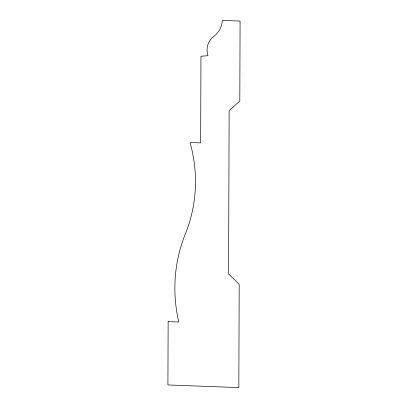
<?xml version="1.0" encoding="UTF-8"?>
<svg xmlns="http://www.w3.org/2000/svg" width="408" height="408" viewBox="0 0 408 408"><rect width="100%" height="100%" fill="white"/><g stroke="black" fill="none" stroke-linecap="round" stroke-linejoin="round"><path stroke-width="0.61" d="M168.132 321.637L167.917 384.948L238.833 387.6L239.185 284.305L228.582 273.911L229.138 110.634L239.812 101.036L240.083 21.063L222.355 20.4A24.577 22.879 15.4 0 1 212.563 37.337A19.752 18.391 15.4 0 0 207.998 55.707L200.955 56.258L200.66 142.892L190.021 142.494A160.405 149.348 15.4 0 1 185.395 233.789A167.331 155.795 15.4 0 0 178.77 322.034L168.132 321.637"/></g></svg>
